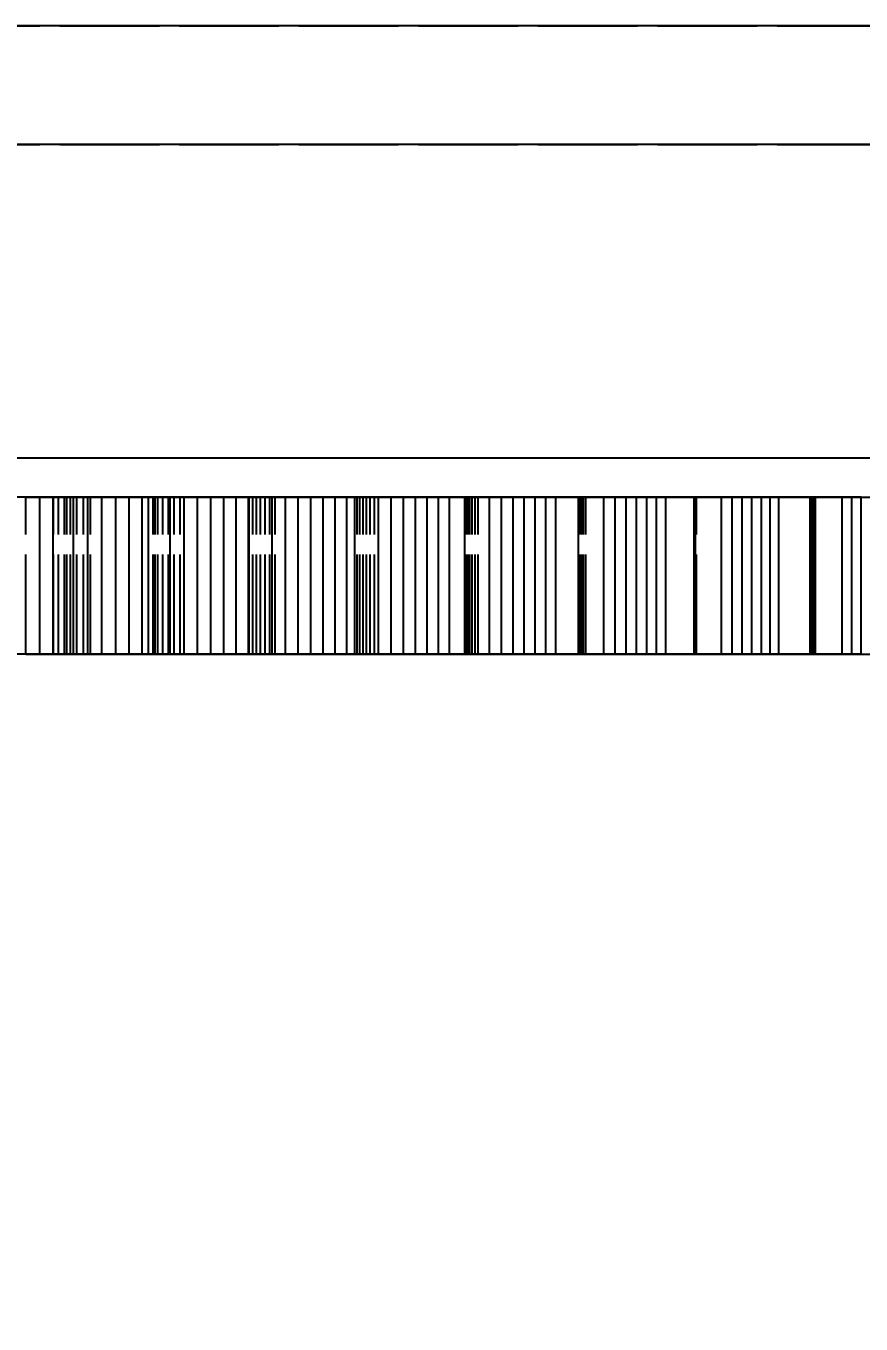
# Model space of a CAD drawing. Header units: millimetres. Extents: x -9 to 221, y -53 to 198.
# Drawn here: x 123.4 to 134.05, y -36.76 to -20.2 of the extents above; entities that cross this region are included whole.
import ezdxf

# ---------------------------------------------------------------- set-up
doc = ezdxf.new("R2010")
doc.units = ezdxf.units.MM
doc.linetypes.add('DASHED', pattern=[1.524, 1.27, -0.254])
for name, color, linetype in [('DIMS', 3, 'CONTINUOUS'), ('HIDDEN', 8, 'DASHED'), ('VISIBLE', 7, 'CONTINUOUS')]:
    doc.layers.add(name, color=color, linetype=linetype)
doc.styles.add('OpenSansCondensed-Light', font='OpenSansCondensed-Light.ttf')
doc.dimstyles.new('EZDXF', dxfattribs={"dimtxt": 0.25, "dimasz": 0.175, "dimexe": 0.375, "dimexo": 0.125, "dimgap": 0.1, "dimtad": 1, "dimlfac": 100, "dimzin": 12, "dimdsep": 46, "dimtxsty": 'OpenSansCondensed-Light', "dimblk": 'ARCHTICK', "dimcen": 2.5, "dimazin": 3, "dimtfac": 0.5, "dimtmove": 2, "dimatfit": 3})

# ---------------------------------------------------------------- blocks, each defined once
blk = doc.blocks.new('_ARCHTICK')
at = {"color": 0, "linetype": 'BYBLOCK', "const_width": 0.15}
blk.add_lwpolyline([(-0.5, -0.5), (0.5, 0.5)], dxfattribs=at)

msp = doc.modelspace()

# ---------------------------------------------------------------- linework, layer by layer
at = {"layer": 'HIDDEN'}
for points in [[(94.875, -20.2), (200.375, -20.2)], [(94.875, -21.71), (200.375, -21.71)], [(123.40043, -26.21), (123.21893, -26.21)], [(123.57833, -26.21), (123.40043, -26.21)], [(123.40043, -28.21), (123.40043, -26.21)], [(123.75238, -26.21), (123.57833, -26.21)], [(123.57833, -28.21), (123.57833, -26.21)], [(123.81609, -26.21), (123.74626, -26.21)], [(123.74626, -26.21), (123.75238, -26.21)], [(123.74626, -26.21), (123.81609, -26.21)], [(124.00693, -26.21), (123.74626, -26.21)], [(123.74626, -28.21), (123.74626, -26.21)], [(123.75238, -26.21), (123.92227, -26.21)], [(123.92227, -26.21), (123.75238, -26.21)], [(123.75238, -28.21), (123.75238, -26.21)], [(123.75238, -28.21), (123.75238, -26.21)], [(123.88963, -26.21), (123.81609, -26.21)], [(123.81609, -26.21), (123.88963, -26.21)], [(123.81609, -28.21), (123.81609, -26.21)], [(123.81609, -28.21), (123.81609, -26.21)], [(123.96703, -26.21), (123.88963, -26.21)], [(123.88963, -26.21), (123.96703, -26.21)], [(123.88963, -28.21), (123.88963, -26.21)], [(123.88963, -28.21), (123.88963, -26.21)], [(123.92227, -26.21), (124.22401, -26.21)], [(124.22401, -26.21), (123.92227, -26.21)], [(123.92227, -28.21), (123.92227, -26.21)], [(123.92227, -28.21), (123.92227, -26.21)], [(124.04842, -26.21), (123.96703, -26.21)], [(123.96703, -26.21), (124.04842, -26.21)], [(123.96703, -28.21), (123.96703, -26.21)], [(123.96703, -28.21), (123.96703, -26.21)], [(124.18958, -26.21), (124.00693, -26.21)], [(124.00693, -28.21), (124.00693, -26.21)], [(124.13399, -26.21), (124.04842, -26.21)], [(124.04842, -26.21), (124.13399, -26.21)], [(124.04842, -28.21), (124.04842, -26.21)], [(124.04842, -28.21), (124.04842, -26.21)], [(124.22401, -26.21), (124.13399, -26.21)], [(124.13399, -26.21), (124.22401, -26.21)], [(124.13399, -28.21), (124.13399, -26.21)], [(124.13399, -28.21), (124.13399, -26.21)], [(124.36875, -26.21), (124.18958, -26.21)], [(124.18958, -28.21), (124.18958, -26.21)], [(124.22401, -28.21), (124.22401, -26.21)], [(124.22401, -28.21), (124.22401, -26.21)], [(124.54427, -26.21), (124.36875, -26.21)], [(124.36875, -28.21), (124.36875, -26.21)], [(124.71594, -26.21), (124.54427, -26.21)], [(124.54427, -28.21), (124.54427, -26.21)], [(124.88349, -26.21), (124.71594, -26.21)], [(124.71594, -28.21), (124.71594, -26.21)], [(125.0466, -26.21), (124.88349, -26.21)], [(124.88349, -28.21), (124.88349, -26.21)], [(125.02042, -26.21), (124.96349, -26.21)], [(124.96349, -26.21), (125.0466, -26.21)], [(124.96349, -26.21), (125.02042, -26.21)], [(125.23932, -26.21), (124.96349, -26.21)], [(124.96349, -28.21), (124.96349, -26.21)], [(125.08128, -26.21), (125.02042, -26.21)], [(125.02042, -26.21), (125.08128, -26.21)], [(125.02042, -28.21), (125.02042, -26.21)], [(125.02042, -28.21), (125.02042, -26.21)], [(125.0466, -26.21), (125.36717, -26.21)], [(125.36717, -26.21), (125.0466, -26.21)], [(125.0466, -28.21), (125.0466, -26.21)], [(125.0466, -28.21), (125.0466, -26.21)], [(125.1462, -26.21), (125.08128, -26.21)], [(125.08128, -26.21), (125.1462, -26.21)], [(125.08128, -28.21), (125.08128, -26.21)], [(125.08128, -28.21), (125.08128, -26.21)], [(125.21534, -26.21), (125.1462, -26.21)], [(125.1462, -26.21), (125.21534, -26.21)], [(125.1462, -28.21), (125.1462, -26.21)], [(125.1462, -28.21), (125.1462, -26.21)], [(125.2889, -26.21), (125.21534, -26.21)], [(125.21534, -26.21), (125.2889, -26.21)], [(125.21534, -28.21), (125.21534, -26.21)], [(125.21534, -28.21), (125.21534, -26.21)], [(125.41564, -26.21), (125.23932, -26.21)], [(125.23932, -28.21), (125.23932, -26.21)], [(125.36717, -26.21), (125.2889, -26.21)], [(125.2889, -26.21), (125.36717, -26.21)], [(125.2889, -28.21), (125.2889, -26.21)], [(125.2889, -28.21), (125.2889, -26.21)], [(125.36717, -28.21), (125.36717, -26.21)], [(125.36717, -28.21), (125.36717, -26.21)], [(125.58827, -26.21), (125.41564, -26.21)], [(125.41564, -28.21), (125.41564, -26.21)], [(125.75703, -26.21), (125.58827, -26.21)], [(125.58827, -28.21), (125.58827, -26.21)], [(125.92169, -26.21), (125.75703, -26.21)], [(125.75703, -28.21), (125.75703, -26.21)], [(126.082, -26.21), (125.92169, -26.21)], [(125.92169, -28.21), (125.92169, -26.21)], [(126.23761, -26.21), (126.082, -26.21)], [(126.082, -28.21), (126.082, -26.21)], [(126.57556, -26.21), (126.23761, -26.21)], [(126.23761, -28.21), (126.23761, -26.21)], [(126.29155, -26.21), (126.24775, -26.21)], [(126.24775, -26.21), (126.57556, -26.21)], [(126.24775, -26.21), (126.29155, -26.21)], [(126.53752, -26.21), (126.24775, -26.21)], [(126.24775, -28.21), (126.24775, -26.21)], [(126.33945, -26.21), (126.29155, -26.21)], [(126.29155, -26.21), (126.33945, -26.21)], [(126.29155, -28.21), (126.29155, -26.21)], [(126.29155, -28.21), (126.29155, -26.21)], [(126.3916, -26.21), (126.33945, -26.21)], [(126.33945, -26.21), (126.3916, -26.21)], [(126.33945, -28.21), (126.33945, -26.21)], [(126.33945, -28.21), (126.33945, -26.21)], [(126.44818, -26.21), (126.3916, -26.21)], [(126.3916, -26.21), (126.44818, -26.21)], [(126.3916, -28.21), (126.3916, -26.21)], [(126.3916, -28.21), (126.3916, -26.21)], [(126.50939, -26.21), (126.44818, -26.21)], [(126.44818, -26.21), (126.50939, -26.21)], [(126.44818, -28.21), (126.44818, -26.21)], [(126.44818, -28.21), (126.44818, -26.21)], [(126.57556, -26.21), (126.50939, -26.21)], [(126.50939, -26.21), (126.57556, -26.21)], [(126.50939, -28.21), (126.50939, -26.21)], [(126.50939, -28.21), (126.50939, -26.21)], [(126.70673, -26.21), (126.53752, -26.21)], [(126.53752, -28.21), (126.53752, -26.21)], [(126.57556, -28.21), (126.57556, -26.21)], [(126.57556, -28.21), (126.57556, -26.21)], [(126.87205, -26.21), (126.70673, -26.21)], [(126.70673, -28.21), (126.70673, -26.21)], [(127.03328, -26.21), (126.87205, -26.21)], [(126.87205, -28.21), (126.87205, -26.21)], [(127.19021, -26.21), (127.03328, -26.21)], [(127.03328, -28.21), (127.03328, -26.21)], [(127.34256, -26.21), (127.19021, -26.21)], [(127.19021, -28.21), (127.19021, -26.21)], [(127.48997, -26.21), (127.34256, -26.21)], [(127.34256, -28.21), (127.34256, -26.21)], [(127.8438, -26.21), (127.48997, -26.21)], [(127.48997, -28.21), (127.48997, -26.21)], [(127.62379, -26.21), (127.59333, -26.21)], [(127.59333, -26.21), (127.8438, -26.21)], [(127.59333, -26.21), (127.62379, -26.21)], [(127.89573, -26.21), (127.59333, -26.21)], [(127.59333, -28.21), (127.59333, -26.21)], [(127.65852, -26.21), (127.62379, -26.21)], [(127.62379, -26.21), (127.65852, -26.21)], [(127.62379, -28.21), (127.62379, -26.21)], [(127.62379, -28.21), (127.62379, -26.21)], [(127.69767, -26.21), (127.65852, -26.21)], [(127.65852, -26.21), (127.69767, -26.21)], [(127.65852, -28.21), (127.65852, -26.21)], [(127.65852, -28.21), (127.65852, -26.21)], [(127.74143, -26.21), (127.69767, -26.21)], [(127.69767, -26.21), (127.74143, -26.21)], [(127.69767, -28.21), (127.69767, -26.21)], [(127.69767, -28.21), (127.69767, -26.21)], [(127.79003, -26.21), (127.74143, -26.21)], [(127.74143, -26.21), (127.79003, -26.21)], [(127.74143, -28.21), (127.74143, -26.21)], [(127.74143, -28.21), (127.74143, -26.21)], [(127.8438, -26.21), (127.79003, -26.21)], [(127.79003, -26.21), (127.8438, -26.21)], [(127.79003, -28.21), (127.79003, -26.21)], [(127.79003, -28.21), (127.79003, -26.21)], [(127.8438, -28.21), (127.8438, -26.21)], [(127.8438, -28.21), (127.8438, -26.21)], [(128.05708, -26.21), (127.89573, -26.21)], [(127.89573, -28.21), (127.89573, -26.21)], [(128.21435, -26.21), (128.05708, -26.21)], [(128.05708, -28.21), (128.05708, -26.21)], [(128.36734, -26.21), (128.21435, -26.21)], [(128.21435, -28.21), (128.21435, -26.21)], [(128.51583, -26.21), (128.36734, -26.21)], [(128.36734, -28.21), (128.36734, -26.21)], [(128.65954, -26.21), (128.51583, -26.21)], [(128.51583, -28.21), (128.51583, -26.21)], [(128.79809, -26.21), (128.65954, -26.21)], [(128.65954, -28.21), (128.65954, -26.21)], [(129.16622, -26.21), (128.79809, -26.21)], [(128.79809, -28.21), (128.79809, -26.21)], [(129.01119, -26.21), (128.9942, -26.21)], [(128.9942, -26.21), (129.16622, -26.21)], [(128.9942, -26.21), (129.01119, -26.21)], [(129.30789, -26.21), (128.9942, -26.21)], [(128.9942, -28.21), (128.9942, -26.21)], [(129.03259, -26.21), (129.01119, -26.21)], [(129.01119, -26.21), (129.03259, -26.21)], [(129.01119, -28.21), (129.01119, -26.21)], [(129.01119, -28.21), (129.01119, -26.21)], [(129.05857, -26.21), (129.03259, -26.21)], [(129.03259, -26.21), (129.05857, -26.21)], [(129.03259, -28.21), (129.03259, -26.21)], [(129.03259, -28.21), (129.03259, -26.21)], [(129.08932, -26.21), (129.05857, -26.21)], [(129.05857, -26.21), (129.08932, -26.21)], [(129.05857, -28.21), (129.05857, -26.21)], [(129.05857, -28.21), (129.05857, -26.21)], [(129.12509, -26.21), (129.08932, -26.21)], [(129.08932, -26.21), (129.12509, -26.21)], [(129.08932, -28.21), (129.08932, -26.21)], [(129.08932, -28.21), (129.08932, -26.21)], [(129.16622, -26.21), (129.12509, -26.21)], [(129.12509, -26.21), (129.16622, -26.21)], [(129.12509, -28.21), (129.12509, -26.21)], [(129.12509, -28.21), (129.12509, -26.21)], [(129.16622, -28.21), (129.16622, -26.21)], [(129.16622, -28.21), (129.16622, -26.21)], [(129.46066, -26.21), (129.30789, -26.21)], [(129.30789, -28.21), (129.30789, -26.21)], [(129.60917, -26.21), (129.46066, -26.21)], [(129.46066, -28.21), (129.46066, -26.21)], [(129.75324, -26.21), (129.60917, -26.21)], [(129.60917, -28.21), (129.60917, -26.21)], [(129.89263, -26.21), (129.75324, -26.21)], [(129.75324, -28.21), (129.75324, -26.21)], [(130.02706, -26.21), (129.89263, -26.21)], [(129.89263, -28.21), (129.89263, -26.21)], [(130.15614, -26.21), (130.02706, -26.21)], [(130.02706, -28.21), (130.02706, -26.21)], [(130.53691, -26.21), (130.15614, -26.21)], [(130.15614, -28.21), (130.15614, -26.21)], [(130.44756, -26.21), (130.44412, -26.21)], [(130.44412, -26.21), (130.53691, -26.21)], [(130.44412, -26.21), (130.44756, -26.21)], [(130.7677, -26.21), (130.44412, -26.21)], [(130.44412, -28.21), (130.44412, -26.21)], [(130.45554, -26.21), (130.44756, -26.21)], [(130.44756, -26.21), (130.45554, -26.21)], [(130.44756, -28.21), (130.44756, -26.21)], [(130.44756, -28.21), (130.44756, -26.21)], [(130.46823, -26.21), (130.45554, -26.21)], [(130.45554, -26.21), (130.46823, -26.21)], [(130.45554, -28.21), (130.45554, -26.21)], [(130.45554, -28.21), (130.45554, -26.21)], [(130.48583, -26.21), (130.46823, -26.21)], [(130.46823, -26.21), (130.48583, -26.21)], [(130.46823, -28.21), (130.46823, -26.21)], [(130.46823, -28.21), (130.46823, -26.21)], [(130.50861, -26.21), (130.48583, -26.21)], [(130.48583, -26.21), (130.50861, -26.21)], [(130.48583, -28.21), (130.48583, -26.21)], [(130.48583, -28.21), (130.48583, -26.21)], [(130.53691, -26.21), (130.50861, -26.21)], [(130.50861, -26.21), (130.53691, -26.21)], [(130.50861, -28.21), (130.50861, -26.21)], [(130.50861, -28.21), (130.50861, -26.21)], [(130.53691, -28.21), (130.53691, -26.21)], [(130.53691, -28.21), (130.53691, -26.21)], [(130.91119, -26.21), (130.7677, -26.21)], [(130.7677, -28.21), (130.7677, -26.21)], [(131.05029, -26.21), (130.91119, -26.21)], [(130.91119, -28.21), (130.91119, -26.21)], [(131.18479, -26.21), (131.05029, -26.21)], [(131.05029, -28.21), (131.05029, -26.21)], [(131.31446, -26.21), (131.18479, -26.21)], [(131.18479, -28.21), (131.18479, -26.21)], [(131.43901, -26.21), (131.31446, -26.21)], [(131.31446, -28.21), (131.31446, -26.21)], [(131.55803, -26.21), (131.43901, -26.21)], [(131.43901, -28.21), (131.43901, -26.21)], [(131.94976, -26.21), (131.55803, -26.21)], [(131.55803, -28.21), (131.55803, -26.21)], [(131.92473, -26.21), (131.92035, -26.21)], [(131.92035, -26.21), (131.94976, -26.21)], [(131.92035, -26.21), (131.92473, -26.21)], [(131.921, -26.21), (131.92035, -26.21)], [(131.92035, -28.21), (131.92035, -26.21)], [(131.92648, -26.21), (131.921, -26.21)], [(131.921, -28.21), (131.921, -26.21)], [(131.93441, -26.21), (131.92473, -26.21)], [(131.92473, -26.21), (131.93441, -26.21)], [(131.92473, -28.21), (131.92473, -26.21)], [(131.92473, -28.21), (131.92473, -26.21)], [(131.9366, -26.21), (131.92648, -26.21)], [(131.92648, -28.21), (131.92648, -26.21)], [(131.94976, -26.21), (131.93441, -26.21)], [(131.93441, -26.21), (131.94976, -26.21)], [(131.93441, -28.21), (131.93441, -26.21)], [(131.93441, -28.21), (131.93441, -26.21)], [(132.26863, -26.21), (131.9366, -26.21)], [(131.9366, -28.21), (131.9366, -26.21)], [(131.94976, -28.21), (131.94976, -26.21)], [(131.94976, -28.21), (131.94976, -26.21)], [(132.40221, -26.21), (132.26863, -26.21)], [(132.26863, -28.21), (132.26863, -26.21)], [(132.53127, -26.21), (132.40221, -26.21)], [(132.40221, -28.21), (132.40221, -26.21)], [(132.65561, -26.21), (132.53127, -26.21)], [(132.53127, -28.21), (132.53127, -26.21)], [(132.77498, -26.21), (132.65561, -26.21)], [(132.65561, -28.21), (132.65561, -26.21)], [(132.88908, -26.21), (132.77498, -26.21)], [(132.77498, -28.21), (132.77498, -26.21)], [(132.99752, -26.21), (132.88908, -26.21)], [(132.88908, -28.21), (132.88908, -26.21)], [(133.39844, -26.21), (132.99752, -26.21)], [(132.99752, -28.21), (132.99752, -26.21)], [(133.39844, -26.21), (133.39612, -26.21)], [(133.39612, -26.21), (133.39844, -26.21)], [(133.39612, -26.21), (133.39844, -26.21)], [(133.39957, -26.21), (133.39612, -26.21)], [(133.39612, -28.21), (133.39612, -26.21)], [(133.39844, -28.21), (133.39844, -26.21)], [(133.39844, -28.21), (133.39844, -26.21)], [(133.40844, -26.21), (133.39957, -26.21)], [(133.39957, -28.21), (133.39957, -26.21)], [(133.42244, -26.21), (133.40844, -26.21)], [(133.40844, -28.21), (133.40844, -26.21)], [(133.44135, -26.21), (133.42244, -26.21)], [(133.42244, -28.21), (133.42244, -26.21)], [(133.46499, -26.21), (133.44135, -26.21)], [(133.44135, -28.21), (133.44135, -26.21)], [(133.80397, -26.21), (133.46499, -26.21)], [(133.46499, -28.21), (133.46499, -26.21)], [(133.92705, -26.21), (133.80397, -26.21)], [(133.80397, -28.21), (133.80397, -26.21)], [(134.0455, -26.21), (133.92705, -26.21)], [(133.92705, -28.21), (133.92705, -26.21)], [(134.0455, -28.21), (134.0455, -26.21)], [(123.40043, -28.21), (123.21893, -28.21)], [(123.57833, -28.21), (123.40043, -28.21)], [(123.75238, -28.21), (123.57833, -28.21)], [(123.81609, -28.21), (123.74626, -28.21)], [(123.74626, -28.21), (123.75238, -28.21)], [(123.74626, -28.21), (123.81609, -28.21)], [(124.00693, -28.21), (123.74626, -28.21)], [(123.75238, -28.21), (123.92227, -28.21)], [(123.92227, -28.21), (123.75238, -28.21)], [(123.88963, -28.21), (123.81609, -28.21)], [(123.81609, -28.21), (123.88963, -28.21)], [(123.96703, -28.21), (123.88963, -28.21)], [(123.88963, -28.21), (123.96703, -28.21)], [(123.92227, -28.21), (124.22401, -28.21)], [(124.22401, -28.21), (123.92227, -28.21)], [(124.04842, -28.21), (123.96703, -28.21)], [(123.96703, -28.21), (124.04842, -28.21)], [(124.18958, -28.21), (124.00693, -28.21)], [(124.13399, -28.21), (124.04842, -28.21)], [(124.04842, -28.21), (124.13399, -28.21)], [(124.22401, -28.21), (124.13399, -28.21)], [(124.13399, -28.21), (124.22401, -28.21)], [(124.36875, -28.21), (124.18958, -28.21)], [(124.54427, -28.21), (124.36875, -28.21)], [(124.71594, -28.21), (124.54427, -28.21)], [(124.88349, -28.21), (124.71594, -28.21)], [(125.0466, -28.21), (124.88349, -28.21)], [(125.02042, -28.21), (124.96349, -28.21)], [(124.96349, -28.21), (125.0466, -28.21)], [(124.96349, -28.21), (125.02042, -28.21)], [(125.23932, -28.21), (124.96349, -28.21)], [(125.08128, -28.21), (125.02042, -28.21)], [(125.02042, -28.21), (125.08128, -28.21)], [(125.0466, -28.21), (125.36717, -28.21)], [(125.36717, -28.21), (125.0466, -28.21)], [(125.1462, -28.21), (125.08128, -28.21)], [(125.08128, -28.21), (125.1462, -28.21)], [(125.21534, -28.21), (125.1462, -28.21)], [(125.1462, -28.21), (125.21534, -28.21)], [(125.2889, -28.21), (125.21534, -28.21)], [(125.21534, -28.21), (125.2889, -28.21)], [(125.41564, -28.21), (125.23932, -28.21)], [(125.36717, -28.21), (125.2889, -28.21)], [(125.2889, -28.21), (125.36717, -28.21)], [(125.58827, -28.21), (125.41564, -28.21)], [(125.75703, -28.21), (125.58827, -28.21)], [(125.92169, -28.21), (125.75703, -28.21)], [(126.082, -28.21), (125.92169, -28.21)], [(126.23761, -28.21), (126.082, -28.21)], [(126.57556, -28.21), (126.23761, -28.21)], [(126.29155, -28.21), (126.24775, -28.21)], [(126.24775, -28.21), (126.57556, -28.21)], [(126.24775, -28.21), (126.29155, -28.21)], [(126.53752, -28.21), (126.24775, -28.21)], [(126.33945, -28.21), (126.29155, -28.21)], [(126.29155, -28.21), (126.33945, -28.21)], [(126.3916, -28.21), (126.33945, -28.21)], [(126.33945, -28.21), (126.3916, -28.21)], [(126.44818, -28.21), (126.3916, -28.21)], [(126.3916, -28.21), (126.44818, -28.21)], [(126.50939, -28.21), (126.44818, -28.21)], [(126.44818, -28.21), (126.50939, -28.21)], [(126.57556, -28.21), (126.50939, -28.21)], [(126.50939, -28.21), (126.57556, -28.21)], [(126.70673, -28.21), (126.53752, -28.21)], [(126.87205, -28.21), (126.70673, -28.21)], [(127.03328, -28.21), (126.87205, -28.21)], [(127.19021, -28.21), (127.03328, -28.21)], [(127.34256, -28.21), (127.19021, -28.21)], [(127.48997, -28.21), (127.34256, -28.21)], [(127.8438, -28.21), (127.48997, -28.21)], [(127.62379, -28.21), (127.59333, -28.21)], [(127.59333, -28.21), (127.8438, -28.21)], [(127.59333, -28.21), (127.62379, -28.21)], [(127.89573, -28.21), (127.59333, -28.21)], [(127.65852, -28.21), (127.62379, -28.21)], [(127.62379, -28.21), (127.65852, -28.21)], [(127.69767, -28.21), (127.65852, -28.21)], [(127.65852, -28.21), (127.69767, -28.21)], [(127.74143, -28.21), (127.69767, -28.21)], [(127.69767, -28.21), (127.74143, -28.21)], [(127.79003, -28.21), (127.74143, -28.21)], [(127.74143, -28.21), (127.79003, -28.21)], [(127.8438, -28.21), (127.79003, -28.21)], [(127.79003, -28.21), (127.8438, -28.21)], [(128.05708, -28.21), (127.89573, -28.21)], [(128.21435, -28.21), (128.05708, -28.21)], [(128.36734, -28.21), (128.21435, -28.21)], [(128.51583, -28.21), (128.36734, -28.21)], [(128.65954, -28.21), (128.51583, -28.21)], [(128.79809, -28.21), (128.65954, -28.21)], [(129.16622, -28.21), (128.79809, -28.21)], [(129.01119, -28.21), (128.9942, -28.21)], [(128.9942, -28.21), (129.16622, -28.21)], [(128.9942, -28.21), (129.01119, -28.21)], [(129.30789, -28.21), (128.9942, -28.21)], [(129.03259, -28.21), (129.01119, -28.21)], [(129.01119, -28.21), (129.03259, -28.21)], [(129.05857, -28.21), (129.03259, -28.21)], [(129.03259, -28.21), (129.05857, -28.21)], [(129.08932, -28.21), (129.05857, -28.21)], [(129.05857, -28.21), (129.08932, -28.21)], [(129.12509, -28.21), (129.08932, -28.21)], [(129.08932, -28.21), (129.12509, -28.21)], [(129.16622, -28.21), (129.12509, -28.21)], [(129.12509, -28.21), (129.16622, -28.21)], [(129.46066, -28.21), (129.30789, -28.21)], [(129.60917, -28.21), (129.46066, -28.21)], [(129.75324, -28.21), (129.60917, -28.21)], [(129.89263, -28.21), (129.75324, -28.21)], [(130.02706, -28.21), (129.89263, -28.21)], [(130.15614, -28.21), (130.02706, -28.21)], [(130.53691, -28.21), (130.15614, -28.21)], [(130.44756, -28.21), (130.44412, -28.21)], [(130.44412, -28.21), (130.53691, -28.21)], [(130.44412, -28.21), (130.44756, -28.21)], [(130.7677, -28.21), (130.44412, -28.21)], [(130.45554, -28.21), (130.44756, -28.21)], [(130.44756, -28.21), (130.45554, -28.21)], [(130.46823, -28.21), (130.45554, -28.21)], [(130.45554, -28.21), (130.46823, -28.21)], [(130.48583, -28.21), (130.46823, -28.21)], [(130.46823, -28.21), (130.48583, -28.21)], [(130.50861, -28.21), (130.48583, -28.21)], [(130.48583, -28.21), (130.50861, -28.21)], [(130.53691, -28.21), (130.50861, -28.21)], [(130.50861, -28.21), (130.53691, -28.21)], [(130.91119, -28.21), (130.7677, -28.21)], [(131.05029, -28.21), (130.91119, -28.21)], [(131.18479, -28.21), (131.05029, -28.21)], [(131.31446, -28.21), (131.18479, -28.21)], [(131.43901, -28.21), (131.31446, -28.21)], [(131.55803, -28.21), (131.43901, -28.21)], [(131.94976, -28.21), (131.55803, -28.21)], [(131.92473, -28.21), (131.92035, -28.21)], [(131.92035, -28.21), (131.94976, -28.21)], [(131.92035, -28.21), (131.92473, -28.21)], [(131.921, -28.21), (131.92035, -28.21)], [(131.92648, -28.21), (131.921, -28.21)], [(131.93441, -28.21), (131.92473, -28.21)], [(131.92473, -28.21), (131.93441, -28.21)], [(131.9366, -28.21), (131.92648, -28.21)], [(131.94976, -28.21), (131.93441, -28.21)], [(131.93441, -28.21), (131.94976, -28.21)], [(132.26863, -28.21), (131.9366, -28.21)], [(132.40221, -28.21), (132.26863, -28.21)], [(132.53127, -28.21), (132.40221, -28.21)], [(132.65561, -28.21), (132.53127, -28.21)], [(132.77498, -28.21), (132.65561, -28.21)], [(132.88908, -28.21), (132.77498, -28.21)], [(132.99752, -28.21), (132.88908, -28.21)], [(133.39844, -28.21), (132.99752, -28.21)], [(133.39844, -28.21), (133.39612, -28.21)], [(133.39612, -28.21), (133.39844, -28.21)], [(133.39612, -28.21), (133.39844, -28.21)], [(133.39957, -28.21), (133.39612, -28.21)], [(133.40844, -28.21), (133.39957, -28.21)], [(133.42244, -28.21), (133.40844, -28.21)], [(133.44135, -28.21), (133.42244, -28.21)], [(133.46499, -28.21), (133.44135, -28.21)], [(133.80397, -28.21), (133.46499, -28.21)], [(133.92705, -28.21), (133.80397, -28.21)], [(134.0455, -28.21), (133.92705, -28.21)]]:
    msp.add_lwpolyline(points, dxfattribs=at)
at = {"layer": 'VISIBLE'}
for points in [[(200.375, -20.2), (94.875, -20.2)], [(200.375, -21.71), (94.875, -21.71)], [(123.40043, -26.21), (123.57833, -26.21)], [(123.57833, -26.21), (123.74626, -26.21)], [(123.57833, -28.21), (123.57833, -26.21)], [(123.74626, -26.21), (124.00693, -26.21)], [(123.74626, -28.21), (123.74626, -26.21)], [(124.00693, -26.21), (124.18958, -26.21)], [(124.00693, -28.21), (124.00693, -26.21)], [(124.18958, -26.21), (124.36875, -26.21)], [(124.18958, -28.21), (124.18958, -26.21)], [(124.36875, -26.21), (124.54427, -26.21)], [(124.36875, -28.21), (124.36875, -26.21)], [(124.54427, -26.21), (124.71594, -26.21)], [(124.54427, -28.21), (124.54427, -26.21)], [(124.71594, -26.21), (124.88349, -26.21)], [(124.71594, -28.21), (124.71594, -26.21)], [(124.88349, -26.21), (124.96349, -26.21)], [(124.88349, -28.21), (124.88349, -26.21)], [(124.96349, -26.21), (125.23932, -26.21)], [(124.96349, -28.21), (124.96349, -26.21)], [(125.23932, -26.21), (125.41564, -26.21)], [(125.23932, -28.21), (125.23932, -26.21)], [(125.41564, -26.21), (125.58827, -26.21)], [(125.41564, -28.21), (125.41564, -26.21)], [(125.58827, -26.21), (125.75703, -26.21)], [(125.58827, -28.21), (125.58827, -26.21)], [(125.75703, -26.21), (125.92169, -26.21)], [(125.75703, -28.21), (125.75703, -26.21)], [(125.92169, -26.21), (126.082, -26.21)], [(125.92169, -28.21), (125.92169, -26.21)], [(126.082, -26.21), (126.23761, -26.21)], [(126.082, -28.21), (126.082, -26.21)], [(126.23761, -26.21), (126.24775, -26.21)], [(126.23761, -28.21), (126.23761, -26.21)], [(126.24775, -26.21), (126.53752, -26.21)], [(126.24775, -28.21), (126.24775, -26.21)], [(126.53752, -26.21), (126.70673, -26.21)], [(126.53752, -28.21), (126.53752, -26.21)], [(126.70673, -26.21), (126.87205, -26.21)], [(126.70673, -28.21), (126.70673, -26.21)], [(126.87205, -26.21), (127.03328, -26.21)], [(126.87205, -28.21), (126.87205, -26.21)], [(127.03328, -26.21), (127.19021, -26.21)], [(127.03328, -28.21), (127.03328, -26.21)], [(127.19021, -26.21), (127.34256, -26.21)], [(127.19021, -28.21), (127.19021, -26.21)], [(127.34256, -26.21), (127.48997, -26.21)], [(127.34256, -28.21), (127.34256, -26.21)], [(127.48997, -26.21), (127.59333, -26.21)], [(127.48997, -28.21), (127.48997, -26.21)], [(127.59333, -26.21), (127.89573, -26.21)], [(127.59333, -28.21), (127.59333, -26.21)], [(127.89573, -26.21), (128.05708, -26.21)], [(127.89573, -28.21), (127.89573, -26.21)], [(128.05708, -26.21), (128.21435, -26.21)], [(128.05708, -28.21), (128.05708, -26.21)], [(128.21435, -26.21), (128.36734, -26.21)], [(128.21435, -28.21), (128.21435, -26.21)], [(128.36734, -26.21), (128.51583, -26.21)], [(128.36734, -28.21), (128.36734, -26.21)], [(128.51583, -26.21), (128.65954, -26.21)], [(128.51583, -28.21), (128.51583, -26.21)], [(128.65954, -26.21), (128.79809, -26.21)], [(128.65954, -28.21), (128.65954, -26.21)], [(128.79809, -26.21), (128.9942, -26.21)], [(128.79809, -28.21), (128.79809, -26.21)], [(128.9942, -26.21), (129.30789, -26.21)], [(128.9942, -28.21), (128.9942, -26.21)], [(129.30789, -26.21), (129.46066, -26.21)], [(129.30789, -28.21), (129.30789, -26.21)], [(129.46066, -26.21), (129.60917, -26.21)], [(129.46066, -28.21), (129.46066, -26.21)], [(129.60917, -26.21), (129.75324, -26.21)], [(129.60917, -28.21), (129.60917, -26.21)], [(129.75324, -26.21), (129.89263, -26.21)], [(129.75324, -28.21), (129.75324, -26.21)], [(129.89263, -26.21), (130.02706, -26.21)], [(129.89263, -28.21), (129.89263, -26.21)], [(130.02706, -26.21), (130.15614, -26.21)], [(130.02706, -28.21), (130.02706, -26.21)], [(130.15614, -26.21), (130.44412, -26.21)], [(130.15614, -28.21), (130.15614, -26.21)], [(130.44412, -26.21), (130.7677, -26.21)], [(130.44412, -28.21), (130.44412, -26.21)], [(130.7677, -26.21), (130.91119, -26.21)], [(130.7677, -28.21), (130.7677, -26.21)], [(130.91119, -26.21), (131.05029, -26.21)], [(130.91119, -28.21), (130.91119, -26.21)], [(131.05029, -26.21), (131.18479, -26.21)], [(131.05029, -28.21), (131.05029, -26.21)], [(131.18479, -26.21), (131.31446, -26.21)], [(131.18479, -28.21), (131.18479, -26.21)], [(131.31446, -26.21), (131.43901, -26.21)], [(131.31446, -28.21), (131.31446, -26.21)], [(131.43901, -26.21), (131.55803, -26.21)], [(131.43901, -28.21), (131.43901, -26.21)], [(131.55803, -26.21), (131.92035, -26.21)], [(131.55803, -28.21), (131.55803, -26.21)], [(131.92035, -26.21), (131.921, -26.21)], [(131.92035, -28.21), (131.92035, -26.21)], [(131.921, -26.21), (131.92648, -26.21)], [(131.921, -28.21), (131.921, -26.21)], [(131.92648, -26.21), (131.9366, -26.21)], [(131.92648, -28.21), (131.92648, -26.21)], [(131.9366, -26.21), (132.26863, -26.21)], [(131.9366, -28.21), (131.9366, -26.21)], [(132.26863, -26.21), (132.40221, -26.21)], [(132.26863, -28.21), (132.26863, -26.21)], [(132.40221, -26.21), (132.53127, -26.21)], [(132.40221, -28.21), (132.40221, -26.21)], [(132.53127, -26.21), (132.65561, -26.21)], [(132.53127, -28.21), (132.53127, -26.21)], [(132.65561, -26.21), (132.77498, -26.21)], [(132.65561, -28.21), (132.65561, -26.21)], [(132.77498, -26.21), (132.88908, -26.21)], [(132.77498, -28.21), (132.77498, -26.21)], [(132.88908, -26.21), (132.99752, -26.21)], [(132.88908, -28.21), (132.88908, -26.21)], [(132.99752, -26.21), (133.39612, -26.21)], [(132.99752, -28.21), (132.99752, -26.21)], [(133.39612, -26.21), (133.39957, -26.21)], [(133.39612, -28.21), (133.39612, -26.21)], [(133.39957, -26.21), (133.40844, -26.21)], [(133.39957, -28.21), (133.39957, -26.21)], [(133.40844, -26.21), (133.42244, -26.21)], [(133.40844, -28.21), (133.40844, -26.21)], [(133.42244, -26.21), (133.44135, -26.21)], [(133.42244, -28.21), (133.42244, -26.21)], [(133.44135, -26.21), (133.46499, -26.21)], [(133.44135, -28.21), (133.44135, -26.21)], [(133.46499, -26.21), (133.80397, -26.21)], [(133.46499, -28.21), (133.46499, -26.21)], [(133.80397, -26.21), (133.92705, -26.21)], [(133.80397, -28.21), (133.80397, -26.21)], [(133.92705, -26.21), (134.0455, -26.21)], [(133.92705, -28.21), (133.92705, -26.21)], [(134.0455, -26.21), (134.15911, -26.21)], [(134.0455, -28.21), (134.0455, -26.21)], [(123.40043, -28.21), (123.57833, -28.21)], [(123.57833, -28.21), (123.74626, -28.21)], [(123.74626, -28.21), (124.00693, -28.21)], [(124.00693, -28.21), (124.18958, -28.21)], [(124.18958, -28.21), (124.36875, -28.21)], [(124.36875, -28.21), (124.54427, -28.21)], [(124.54427, -28.21), (124.71594, -28.21)], [(124.71594, -28.21), (124.88349, -28.21)], [(124.88349, -28.21), (124.96349, -28.21)], [(124.96349, -28.21), (125.23932, -28.21)], [(125.23932, -28.21), (125.41564, -28.21)], [(125.41564, -28.21), (125.58827, -28.21)], [(125.58827, -28.21), (125.75703, -28.21)], [(125.75703, -28.21), (125.92169, -28.21)], [(125.92169, -28.21), (126.082, -28.21)], [(126.082, -28.21), (126.23761, -28.21)], [(126.23761, -28.21), (126.24775, -28.21)], [(126.24775, -28.21), (126.53752, -28.21)], [(126.53752, -28.21), (126.70673, -28.21)], [(126.70673, -28.21), (126.87205, -28.21)], [(126.87205, -28.21), (127.03328, -28.21)], [(127.03328, -28.21), (127.19021, -28.21)], [(127.19021, -28.21), (127.34256, -28.21)], [(127.34256, -28.21), (127.48997, -28.21)], [(127.48997, -28.21), (127.59333, -28.21)], [(127.59333, -28.21), (127.89573, -28.21)], [(127.89573, -28.21), (128.05708, -28.21)], [(128.05708, -28.21), (128.21435, -28.21)], [(128.21435, -28.21), (128.36734, -28.21)], [(128.36734, -28.21), (128.51583, -28.21)], [(128.51583, -28.21), (128.65954, -28.21)], [(128.65954, -28.21), (128.79809, -28.21)], [(128.79809, -28.21), (128.9942, -28.21)], [(128.9942, -28.21), (129.30789, -28.21)], [(129.30789, -28.21), (129.46066, -28.21)], [(129.46066, -28.21), (129.60917, -28.21)], [(129.60917, -28.21), (129.75324, -28.21)], [(129.75324, -28.21), (129.89263, -28.21)], [(129.89263, -28.21), (130.02706, -28.21)], [(130.02706, -28.21), (130.15614, -28.21)], [(130.15614, -28.21), (130.44412, -28.21)], [(130.44412, -28.21), (130.7677, -28.21)], [(130.7677, -28.21), (130.91119, -28.21)], [(130.91119, -28.21), (131.05029, -28.21)], [(131.05029, -28.21), (131.18479, -28.21)], [(131.18479, -28.21), (131.31446, -28.21)], [(131.31446, -28.21), (131.43901, -28.21)], [(131.43901, -28.21), (131.55803, -28.21)], [(131.55803, -28.21), (131.92035, -28.21)], [(131.92035, -28.21), (131.921, -28.21)], [(131.921, -28.21), (131.92648, -28.21)], [(131.92648, -28.21), (131.9366, -28.21)], [(131.9366, -28.21), (132.26863, -28.21)], [(132.26863, -28.21), (132.40221, -28.21)], [(132.40221, -28.21), (132.53127, -28.21)], [(132.53127, -28.21), (132.65561, -28.21)], [(132.65561, -28.21), (132.77498, -28.21)], [(132.77498, -28.21), (132.88908, -28.21)], [(132.88908, -28.21), (132.99752, -28.21)], [(132.99752, -28.21), (133.39612, -28.21)], [(133.39612, -28.21), (133.39957, -28.21)], [(133.39957, -28.21), (133.40844, -28.21)], [(133.40844, -28.21), (133.42244, -28.21)], [(133.42244, -28.21), (133.44135, -28.21)], [(133.44135, -28.21), (133.46499, -28.21)], [(133.46499, -28.21), (133.80397, -28.21)], [(133.80397, -28.21), (133.92705, -28.21)], [(133.92705, -28.21), (134.0455, -28.21)], [(134.0455, -28.21), (134.15911, -28.21)]]:
    msp.add_lwpolyline(points, dxfattribs=at)

# ---------------------------------------------------------------- dimensions: what is measured, and where the dimension line sits
at = {"layer": 'DIMS'}
msp.add_linear_dim(base=(87.875, -25.71), p1=(150.225, -25.71), p2=(150.225, -21.71), angle=90, dimstyle='EZDXF', override={"dimtxt": 1.6, "dimasz": 1, "dimexe": 0.6, "dimexo": 0.5, "dimdec": 2}, dxfattribs=at).render()
msp.add_linear_dim(base=(93.875, -52.71), p1=(93.875, -21.71), p2=(201.375, -21.71), dimstyle='EZDXF', override={"dimtxt": 1.6, "dimasz": 1, "dimexe": 0.6, "dimexo": 0.5, "dimdec": 2}, dxfattribs=at).render()

doc.saveas('drawing.dxf')
